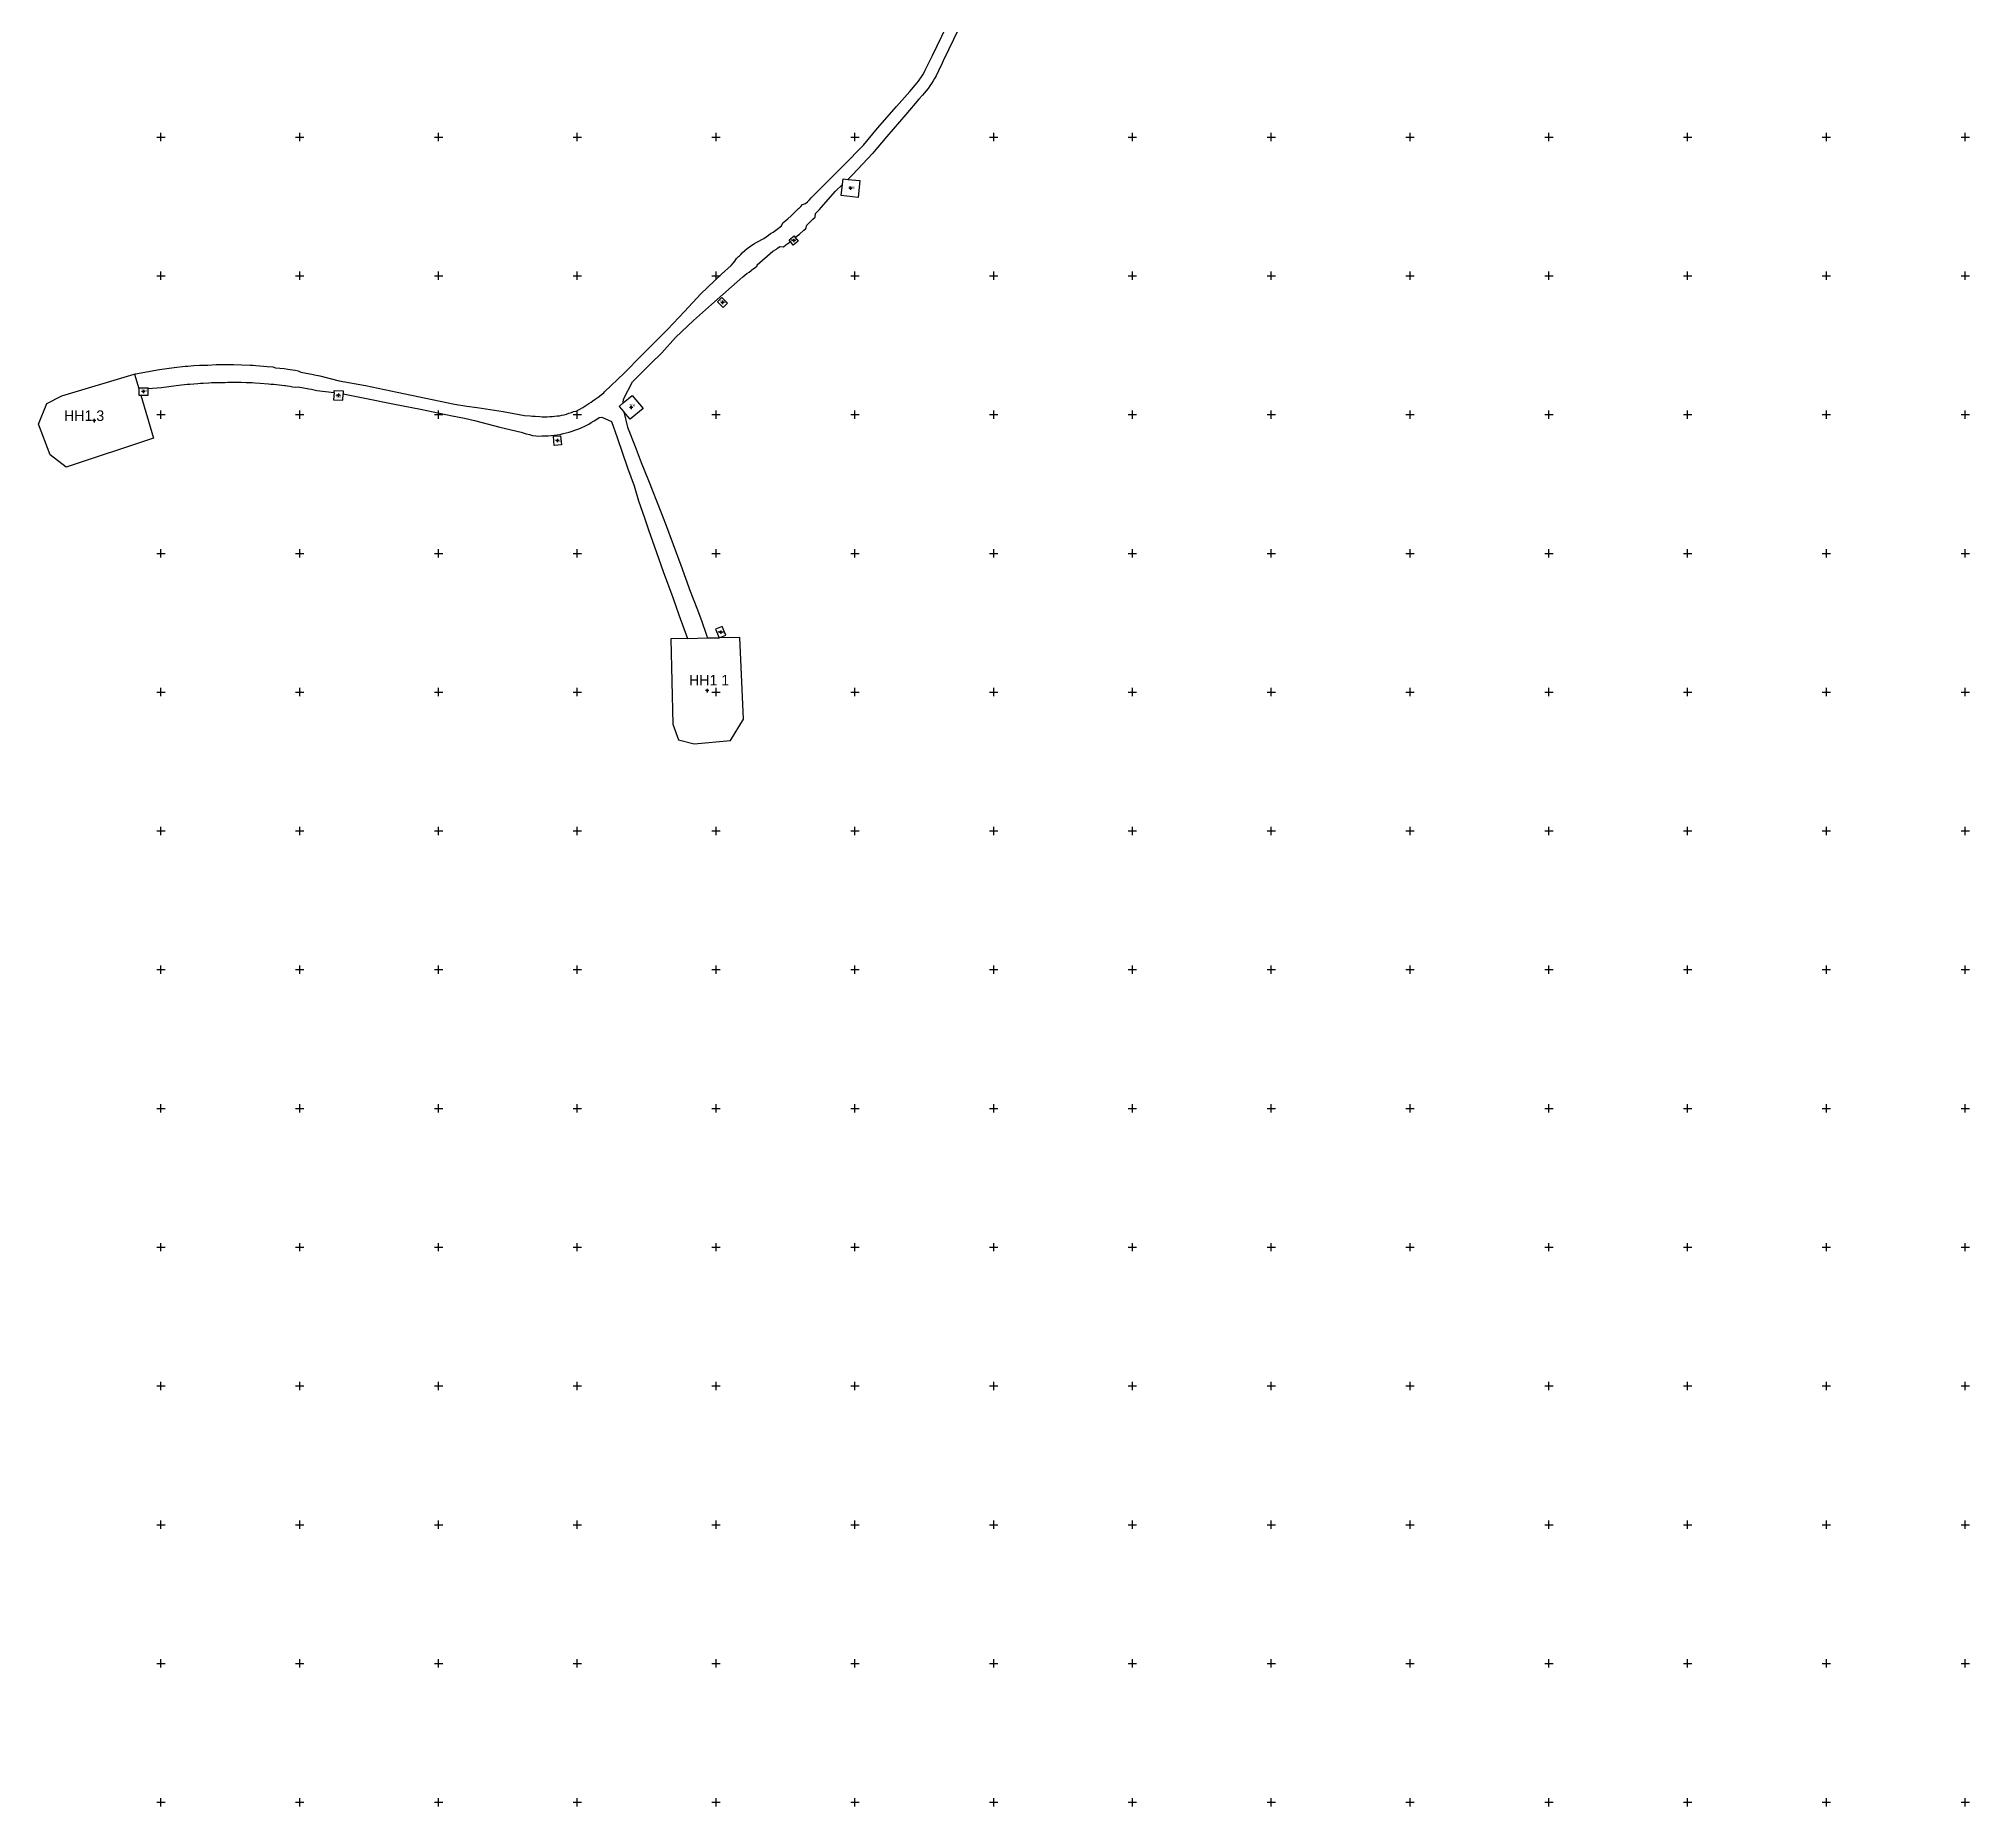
# Model space of a CAD drawing. Extents: x 542197 to 550482, y 1822129 to 1845893.
# Drawn here: x 547612 to 549003, y 1839997 to 1841271 of the extents above; entities that cross this region are included whole.
import ezdxf

# ---------------------------------------------------------------- set-up
doc = ezdxf.new("R2010")
doc.units = 0
for name, color, linetype in [('Level 11', 7, 'Continuous'), ('Level 28', 7, 'Continuous'), ('Level 30', 7, 'Continuous'), ('Level 63', 7, 'Continuous')]:
    doc.layers.add(name, color=color, linetype=linetype)

msp = doc.modelspace()

# ---------------------------------------------------------------- linework, layer by layer
at = {"layer": 'Level 11'}
for p, q in [((548196.2, 1841163.2), (548195.6, 1841163.2)), ((548196.9, 1841163.8), (548196.2, 1841163.2)), ((548196.2, 1841163.2), (548196.9, 1841162.6)), ((548196.9, 1841164.4), (548196.9, 1841163.8)), ((548197.5, 1841163.2), (548196.9, 1841163.8)), ((548196.9, 1841162.6), (548197.5, 1841163.2)), ((548196.9, 1841162.6), (548196.9, 1841161.9)), ((548198.1, 1841163.2), (548197.5, 1841163.2)), ((548155.2, 1841125.5), (548154.6, 1841125.5)), ((548155.9, 1841126.1), (548155.2, 1841125.5)), ((548155.2, 1841125.5), (548155.9, 1841124.8)), ((548155.9, 1841126.7), (548155.9, 1841126.1)), ((548156.5, 1841125.5), (548155.9, 1841126.1)), ((548155.9, 1841124.8), (548156.5, 1841125.5)), ((548155.9, 1841124.8), (548155.9, 1841124.2)), ((548157.1, 1841125.5), (548156.5, 1841125.5)), ((548103.9, 1841080.8), (548103.3, 1841080.8)), ((548104.6, 1841081.4), (548103.9, 1841080.8)), ((548103.9, 1841080.8), (548104.6, 1841080.2)), ((548104.6, 1841082.1), (548104.6, 1841081.4)), ((548105.2, 1841080.8), (548104.6, 1841081.4)), ((548104.6, 1841080.2), (548105.2, 1841080.8)), ((548104.6, 1841080.2), (548104.6, 1841079.6)), ((548105.8, 1841080.8), (548105.2, 1841080.8)), ((547686.7, 1841016.7), (547686.1, 1841016.7)), ((547687.4, 1841017.3), (547686.7, 1841016.7)), ((547686.7, 1841016.7), (547687.4, 1841016.1)), ((547687.4, 1841017.9), (547687.4, 1841017.3)), ((547688, 1841016.7), (547687.4, 1841017.3)), ((547687.4, 1841016.1), (547688, 1841016.7)), ((547687.4, 1841016.1), (547687.4, 1841015.4)), ((547688.6, 1841016.7), (547688, 1841016.7)), ((547827.3, 1841013.9), (547826.6, 1841013.9)), ((547827.9, 1841014.5), (547827.3, 1841013.9)), ((547827.3, 1841013.9), (547827.9, 1841013.3)), ((547827.9, 1841015.2), (547827.9, 1841014.5)), ((547828.5, 1841013.9), (547827.9, 1841014.5)), ((547827.9, 1841013.3), (547828.5, 1841013.9)), ((547827.9, 1841013.3), (547827.9, 1841012.6)), ((547829.1, 1841013.9), (547828.5, 1841013.9)), ((547651.2, 1840995.7), (547650.6, 1840995.7)), ((547651.9, 1840996.3), (547651.2, 1840995.7)), ((547651.2, 1840995.7), (547651.9, 1840995)), ((547651.9, 1840996.9), (547651.9, 1840996.3)), ((547652.5, 1840995.7), (547651.9, 1840996.3)), ((547651.9, 1840995), (547652.5, 1840995.7)), ((547651.9, 1840995), (547651.9, 1840994.4)), ((547653.1, 1840995.7), (547652.5, 1840995.7)), ((548038.1, 1841005.2), (548037.5, 1841005.2)), ((548038.8, 1841005.8), (548038.1, 1841005.2)), ((548038.1, 1841005.2), (548038.8, 1841004.5)), ((548038.8, 1841006.4), (548038.8, 1841005.8)), ((548039.4, 1841005.2), (548038.8, 1841005.8)), ((548038.8, 1841004.5), (548039.4, 1841005.2)), ((548038.8, 1841004.5), (548038.8, 1841003.9)), ((548040, 1841005.2), (548039.4, 1841005.2)), ((547985, 1840981.3), (547984.4, 1840981.3)), ((547985.7, 1840981.9), (547985, 1840981.3)), ((547985, 1840981.3), (547985.7, 1840980.6)), ((547985.7, 1840982.5), (547985.7, 1840981.9)), ((547986.3, 1840981.3), (547985.7, 1840981.9)), ((547985.7, 1840980.6), (547986.3, 1840981.3)), ((547985.7, 1840980.6), (547985.7, 1840980)), ((547986.9, 1840981.3), (547986.3, 1840981.3)), ((548102.6, 1840843.2), (548102, 1840843.2)), ((548103.3, 1840843.8), (548102.6, 1840843.2)), ((548102.6, 1840843.2), (548103.3, 1840842.6)), ((548103.3, 1840844.4), (548103.3, 1840843.8)), ((548103.9, 1840843.2), (548103.3, 1840843.8)), ((548103.3, 1840842.6), (548103.9, 1840843.2)), ((548103.3, 1840842.6), (548103.3, 1840841.9)), ((548104.5, 1840843.2), (548103.9, 1840843.2)), ((548092.9, 1840801.1), (548092.3, 1840801.1)), ((548093.6, 1840801.7), (548092.9, 1840801.1)), ((548092.9, 1840801.1), (548093.6, 1840800.4)), ((548093.6, 1840802.3), (548093.6, 1840801.7)), ((548094.2, 1840801.1), (548093.6, 1840801.7)), ((548093.6, 1840800.4), (548094.2, 1840801.1)), ((548093.6, 1840800.4), (548093.6, 1840799.8)), ((548094.8, 1840801.1), (548094.2, 1840801.1))]:
    msp.add_line(p, q, dxfattribs=at)
for centre in [(548196.9, 1841163.2), (548155.9, 1841125.5), (548104.6, 1841080.8), (547687.4, 1841016.7), (547827.9, 1841013.9), (547651.9, 1840995.7), (548038.8, 1841005.2), (547985.7, 1840981.3), (548103.3, 1840843.2), (548093.6, 1840801.1)]:
    msp.add_circle(centre, 0.15, dxfattribs=at)
at = {"layer": 'Level 30'}
for p, q in [((547681, 1841029.1), (547684, 1841018.8)), ((548079.5, 1840838.7), (548093.8, 1840839)), ((548093.8, 1840839), (548102.1, 1840839.1))]:
    msp.add_line(p, q, dxfattribs=at)
for points in [[(547681, 1841029.1), (547681.6, 1841029.3), (547699, 1841032.5), (547709.5, 1841033.9), (547717.5, 1841034.8), (547719.5, 1841035), (547723.6, 1841035.4), (547727.7, 1841035.7), (547729.7, 1841035.5), (547733.8, 1841035.7), (547739.9, 1841036), (547741.6, 1841036), (547742, 1841036), (547748.1, 1841036.1), (547750.1, 1841036.1), (547752.2, 1841036), (547758.3, 1841035.8), (547764.4, 1841035.6), (547766.4, 1841035.5), (547768.4, 1841035.3), (547771.2, 1841035.1), (547776.6, 1841034.7), (547780.6, 1841034.3), (547782.6, 1841033.8), (547788.7, 1841033.1), (547791.4, 1841032.7), (547794.7, 1841032.2), (547796.8, 1841031.9), (547798.8, 1841031.6), (547800.7, 1841030.6), (547804.7, 1841029.9), (547808.7, 1841029.1), (547810.6, 1841028.7), (547814.5, 1841027.9), (547828.5, 1841024.2), (547847.5, 1841021), (547870.1, 1841016.1), (547911.6, 1841007.6), (547920.5, 1841006), (547927.8, 1841005.2), (547946.5, 1841002.1), (547962, 1840999.3), (547966, 1840999), (547967.8, 1840998.9), (547969.6, 1840998.9), (547973.1, 1840998.7), (547974.8, 1840998.4), (547976.6, 1840998.4), (547978.4, 1840998.4), (547980.1, 1840998.5), (547981.9, 1840998.7), (547983.6, 1840998.9), (547985.4, 1840999.2), (547987.2, 1840999.1), (547988.9, 1840999.5), (547990.6, 1840999.9), (547992.3, 1841000.4), (547994, 1841001), (547995.7, 1841001.6), (547997.3, 1841002.3), (547999.2, 1841002.5), (548000.8, 1841003.3), (548002.3, 1841004.1), (548003.9, 1841005), (548005.4, 1841006), (548006.9, 1841007), (548008.4, 1841008), (548010, 1841008.9), (548011.3, 1841010), (548012.9, 1841011), (548014.4, 1841012.1), (548015.1, 1841012.6), (548015.9, 1841013.3), (548017.5, 1841014.5), (548019.1, 1841015.7), (548019.7, 1841016.3), (548033.7, 1841029.8), (548046.4, 1841042.9), (548065, 1841061.3), (548077.3, 1841074.2), (548088.9, 1841087), (548103.8, 1841101.2), (548110.9, 1841107.5), (548112.5, 1841109.3), (548113.6, 1841110.5), (548114.6, 1841112.5), (548116.2, 1841113.9), (548116.8, 1841114.4), (548117.8, 1841115.3), (548118.7, 1841116.6), (548120.8, 1841118.3), (548122.3, 1841119.8), (548124, 1841121), (548125.8, 1841122.1), (548127.6, 1841123.2), (548129.3, 1841124.2), (548134.5, 1841126.9), (548137.7, 1841129.2), (548139.3, 1841130.4), (548141, 1841131.4), (548143.9, 1841133.6), (548147.2, 1841136.1), (548148, 1841138.2), (548151.6, 1841141.1), (548154, 1841143.2), (548155.4, 1841144.5), (548156.7, 1841145.9), (548159.4, 1841148.4), (548159.6, 1841148.6), (548161, 1841149.9), (548162.3, 1841151.3), (548164.4, 1841152), (548165.8, 1841153.3), (548167.2, 1841154.7), (548168.6, 1841156.2), (548191.8, 1841179.6), (548206.1, 1841194.1), (548216.3, 1841206.3), (548230.1, 1841222), (548239.5, 1841232.9), (548243.5, 1841237.4), (548244.6, 1841238.8), (548245.8, 1841240.3), (548246.9, 1841241.8), (548247.9, 1841243.3), (548248.9, 1841244.9), (548249.9, 1841246.5), (548250.7, 1841248.1), (548255.9, 1841258.8), (548279.1, 1841307.2)], [(548286.1, 1841301.7), (548263.7, 1841255), (548262.9, 1841253.2), (548260.3, 1841247.8), (548258.5, 1841244.1), (548257.4, 1841242.2), (548256.4, 1841240.4), (548255.2, 1841238.5), (548254, 1841236.8), (548252.7, 1841235), (548250, 1841231.7), (548248.7, 1841230.2), (548246.1, 1841227.2), (548236.7, 1841216.3), (548222.9, 1841200.5), (548212.6, 1841188.2), (548198.6, 1841173), (548195, 1841169.5)], [(548157, 1841127.7), (548158.4, 1841128.8), (548160, 1841130.1), (548163.1, 1841132.8), (548164.7, 1841134.2), (548165.3, 1841136.6), (548168.3, 1841139.4), (548169.8, 1841140.9), (548171.3, 1841142.3), (548171.6, 1841144.8), (548173, 1841146.3), (548174.4, 1841147.8), (548175.8, 1841149.2), (548186.1, 1841161), (548191, 1841165.7)], [(548195, 1841169.5), (548203.6, 1841168.6), (548202.3, 1841156.4), (548190.1, 1841157.8), (548191, 1841165.7)], [(548191, 1841165.7), (548191.5, 1841169.9), (548195, 1841169.5)], [(548033.1, 1841008.4), (548033.4, 1841011), (548039.7, 1841023.7), (548052.8, 1841036.5), (548061, 1841044.6), (548070.7, 1841055.6), (548083.7, 1841067.9), (548096.6, 1841079.3), (548119.3, 1841099.2), (548120.7, 1841100.5), (548122.2, 1841101.7), (548123.9, 1841102.6), (548125.3, 1841103.8), (548125.8, 1841104.2), (548126.7, 1841105), (548127.8, 1841105.7), (548129.6, 1841107.2), (548129.7, 1841107.8), (548140.9, 1841117.7), (548143.4, 1841119.3), (548144.2, 1841119.9), (548146, 1841121.1), (548148.6, 1841121), (548150.2, 1841122.3), (548151.7, 1841123.4), (548153.5, 1841124.7)], [(548153.5, 1841124.7), (548152.6, 1841125.9), (548156.2, 1841128.8), (548157, 1841127.7)], [(548157, 1841127.7), (548159.2, 1841125), (548155.6, 1841122.1), (548153.5, 1841124.7)], [(548108.2, 1841080.3), (548105, 1841077.2), (548101, 1841081.3), (548104.1, 1841084.4), (548108.2, 1841080.3)], [(547685.4, 1841014.1), (547694.6, 1840983), (547631.8, 1840962.2), (547620.2, 1840971.1), (547611.9, 1840993.1), (547617.9, 1841008), (547628.6, 1841013.4), (547680.8, 1841029.1), (547681, 1841029.1)], [(547690.7, 1841018.9), (547700.5, 1841019.6), (547711, 1841021), (547713, 1841021.2), (547718.8, 1841021.8), (547720.8, 1841022), (547726.6, 1841022.5), (547728.6, 1841022.7), (547730.5, 1841022.7), (547734.4, 1841022.9), (547736.4, 1841023), (547741.9, 1841023.2), (547742.2, 1841023.2), (547746.2, 1841023.2), (547748.1, 1841023.3), (547750.1, 1841023.3), (547752, 1841023.4), (547757.9, 1841023.3), (547761.5, 1841023.2), (547765.7, 1841023), (547767.6, 1841022.9), (547771.5, 1841022.6), (547777.4, 1841022.1), (547779.3, 1841021.9), (547781.3, 1841022), (547783.3, 1841021.7), (547785.2, 1841021.5), (547789.1, 1841021), (547789.7, 1841020.9), (547791, 1841020.7), (547792.9, 1841020.4), (547794.9, 1841020.1), (547796.8, 1841019.8), (547798.8, 1841020), (547802.7, 1841019.3), (547806.5, 1841018.6), (547808.5, 1841018.2), (547812.4, 1841017.4), (547824.7, 1841016)], [(547684, 1841018.8), (547684, 1841019.3), (547690.7, 1841019.3), (547690.7, 1841018.9)], [(547684, 1841018.8), (547684, 1841014.1), (547685.4, 1841014.1)], [(547685.4, 1841014.1), (547690.7, 1841014.1), (547690.7, 1841018.9)], [(547824.7, 1841016), (547824.4, 1841010.6), (547831, 1841010.4), (547831.2, 1841014.9)], [(547824.7, 1841016), (547824.7, 1841017.4), (547831.3, 1841017.2), (547831.2, 1841014.9)], [(547831.2, 1841014.9), (547845.7, 1841012.1), (547868.3, 1841007.5), (547887, 1841003.9), (547909.9, 1840999.2), (547918.7, 1840997.4), (547925.9, 1840995.7), (547944.2, 1840990.9), (547959.6, 1840987.4), (547963.1, 1840986.2), (547963.5, 1840986.1), (547965.6, 1840985.6), (547966.2, 1840985.4), (547967.8, 1840985), (547970, 1840984.7), (547972.2, 1840984.5), (547974.4, 1840984.8), (547976.7, 1840984.7), (547978.9, 1840984.8), (547981.1, 1840984.9), (547983.3, 1840985.1), (547985.5, 1840985.4), (547987.7, 1840985.7), (547989.8, 1840986.3), (547992, 1840986.8), (547994.1, 1840987.3), (547995.5, 1840987.8), (547996.2, 1840988), (547998.3, 1840988.7), (548000.4, 1840989.4), (548002.4, 1840990.3), (548006.4, 1840992.2), (548008.4, 1840993.2), (548010, 1840994.2), (548012.2, 1840995.5), (548014, 1840996.7), (548015.8, 1840998), (548017.6, 1840998.2), (548024.7, 1840995), (548028.7, 1840983.5), (548036.2, 1840961.7), (548040.9, 1840948.6), (548044.1, 1840937.8), (548048.4, 1840925.6), (548051.4, 1840916.9), (548057.1, 1840900.6), (548061.8, 1840886.8), (548068.9, 1840868.1), (548073.2, 1840855.8), (548073.2, 1840855.8), (548079.5, 1840838.7)], [(548033.1, 1841008.4), (548030.2, 1841005.9), (548033.5, 1841002)], [(548033.1, 1841008.4), (548039.5, 1841013.8), (548047.4, 1841004.4), (548038, 1840996.6), (548033.5, 1841002)], [(548033.5, 1841002), (548036.1, 1840990.9), (548041.7, 1840976.9), (548046.1, 1840965.4), (548051.3, 1840952.5), (548060.1, 1840929.9), (548063.5, 1840921.3), (548074.5, 1840891.5), (548081.4, 1840872.7), (548086.1, 1840860.5), (548089.4, 1840851.5), (548093, 1840841), (548093.8, 1840839)], [(547988.6, 1840978.2), (547983.4, 1840977.7), (547982.8, 1840984.4), (547987.9, 1840984.8), (547988.6, 1840978.2)], [(548102.1, 1840839.1), (548106.9, 1840841), (548104.4, 1840847.3), (548099.6, 1840845.3), (548102.1, 1840839.1)], [(548079.5, 1840838.7), (548067.5, 1840838.5), (548068.8, 1840776.8), (548072.9, 1840765.5), (548084.3, 1840762.7), (548110.3, 1840765.1), (548119.7, 1840780.4), (548117.2, 1840839.4), (548102.1, 1840839.1)], [(548102.1, 1840839.1), (548102.1, 1840839.1), (548102.1, 1840839.1)]]:
    msp.add_lwpolyline(points, dxfattribs=at)
at = {"layer": 'Level 63'}
for p, q in [((547700, 1841197), (547700, 1841203)), ((547800, 1841197), (547800, 1841203)), ((547900, 1841197), (547900, 1841203)), ((548000, 1841197), (548000, 1841203)), ((548100, 1841197), (548100, 1841203)), ((548200, 1841197), (548200, 1841203)), ((548300, 1841197), (548300, 1841203)), ((548400, 1841197), (548400, 1841203)), ((548500, 1841197), (548500, 1841203)), ((548600, 1841197), (548600, 1841203)), ((548700, 1841197), (548700, 1841203)), ((548800, 1841197), (548800, 1841203)), ((548900, 1841197), (548900, 1841203)), ((549000, 1841197), (549000, 1841203)), ((547697, 1841200), (547703, 1841200)), ((547797, 1841200), (547803, 1841200)), ((547897, 1841200), (547903, 1841200)), ((547997, 1841200), (548003, 1841200)), ((548097, 1841200), (548103, 1841200)), ((548197, 1841200), (548203, 1841200)), ((548297, 1841200), (548303, 1841200)), ((548397, 1841200), (548403, 1841200)), ((548497, 1841200), (548503, 1841200)), ((548597, 1841200), (548603, 1841200)), ((548697, 1841200), (548703, 1841200)), ((548797, 1841200), (548803, 1841200)), ((548897, 1841200), (548903, 1841200)), ((548997, 1841200), (549003, 1841200)), ((547697, 1841100), (547703, 1841100)), ((547700, 1841097), (547700, 1841103)), ((547797, 1841100), (547803, 1841100)), ((547800, 1841097), (547800, 1841103)), ((547897, 1841100), (547903, 1841100)), ((547900, 1841097), (547900, 1841103)), ((547997, 1841100), (548003, 1841100)), ((548000, 1841097), (548000, 1841103)), ((548097, 1841100), (548103, 1841100)), ((548100, 1841097), (548100, 1841103)), ((548197, 1841100), (548203, 1841100)), ((548200, 1841097), (548200, 1841103)), ((548297, 1841100), (548303, 1841100)), ((548300, 1841097), (548300, 1841103)), ((548397, 1841100), (548403, 1841100)), ((548400, 1841097), (548400, 1841103)), ((548497, 1841100), (548503, 1841100)), ((548500, 1841097), (548500, 1841103)), ((548597, 1841100), (548603, 1841100)), ((548600, 1841097), (548600, 1841103)), ((548697, 1841100), (548703, 1841100)), ((548700, 1841097), (548700, 1841103)), ((548797, 1841100), (548803, 1841100)), ((548800, 1841097), (548800, 1841103)), ((548897, 1841100), (548903, 1841100)), ((548900, 1841097), (548900, 1841103)), ((548997, 1841100), (549003, 1841100)), ((549000, 1841097), (549000, 1841103)), ((547697, 1841000), (547703, 1841000)), ((547700, 1840997), (547700, 1841003)), ((547797, 1841000), (547803, 1841000)), ((547800, 1840997), (547800, 1841003)), ((547897, 1841000), (547903, 1841000)), ((547900, 1840997), (547900, 1841003)), ((547997, 1841000), (548003, 1841000)), ((548000, 1840997), (548000, 1841003)), ((548097, 1841000), (548103, 1841000)), ((548100, 1840997), (548100, 1841003)), ((548197, 1841000), (548203, 1841000)), ((548200, 1840997), (548200, 1841003)), ((548297, 1841000), (548303, 1841000)), ((548300, 1840997), (548300, 1841003)), ((548397, 1841000), (548403, 1841000)), ((548400, 1840997), (548400, 1841003)), ((548497, 1841000), (548503, 1841000)), ((548500, 1840997), (548500, 1841003)), ((548597, 1841000), (548603, 1841000)), ((548600, 1840997), (548600, 1841003)), ((548697, 1841000), (548703, 1841000)), ((548700, 1840997), (548700, 1841003)), ((548797, 1841000), (548803, 1841000)), ((548800, 1840997), (548800, 1841003)), ((548897, 1841000), (548903, 1841000)), ((548900, 1840997), (548900, 1841003)), ((548997, 1841000), (549003, 1841000)), ((549000, 1840997), (549000, 1841003)), ((547697, 1840900), (547703, 1840900)), ((547700, 1840897), (547700, 1840903)), ((547797, 1840900), (547803, 1840900)), ((547800, 1840897), (547800, 1840903)), ((547897, 1840900), (547903, 1840900)), ((547900, 1840897), (547900, 1840903)), ((547997, 1840900), (548003, 1840900)), ((548000, 1840897), (548000, 1840903)), ((548097, 1840900), (548103, 1840900)), ((548100, 1840897), (548100, 1840903)), ((548197, 1840900), (548203, 1840900)), ((548200, 1840897), (548200, 1840903)), ((548297, 1840900), (548303, 1840900)), ((548300, 1840897), (548300, 1840903)), ((548397, 1840900), (548403, 1840900)), ((548400, 1840897), (548400, 1840903)), ((548497, 1840900), (548503, 1840900)), ((548500, 1840897), (548500, 1840903)), ((548597, 1840900), (548603, 1840900)), ((548600, 1840897), (548600, 1840903)), ((548697, 1840900), (548703, 1840900)), ((548700, 1840897), (548700, 1840903)), ((548797, 1840900), (548803, 1840900)), ((548800, 1840897), (548800, 1840903)), ((548897, 1840900), (548903, 1840900)), ((548900, 1840897), (548900, 1840903)), ((548997, 1840900), (549003, 1840900)), ((549000, 1840897), (549000, 1840903)), ((547697, 1840800), (547703, 1840800)), ((547700, 1840797), (547700, 1840803)), ((547797, 1840800), (547803, 1840800)), ((547800, 1840797), (547800, 1840803)), ((547897, 1840800), (547903, 1840800)), ((547900, 1840797), (547900, 1840803)), ((547997, 1840800), (548003, 1840800)), ((548000, 1840797), (548000, 1840803)), ((548097, 1840800), (548103, 1840800)), ((548100, 1840797), (548100, 1840803)), ((548197, 1840800), (548203, 1840800)), ((548200, 1840797), (548200, 1840803)), ((548297, 1840800), (548303, 1840800)), ((548300, 1840797), (548300, 1840803)), ((548397, 1840800), (548403, 1840800)), ((548400, 1840797), (548400, 1840803)), ((548497, 1840800), (548503, 1840800)), ((548500, 1840797), (548500, 1840803)), ((548597, 1840800), (548603, 1840800)), ((548600, 1840797), (548600, 1840803)), ((548697, 1840800), (548703, 1840800)), ((548700, 1840797), (548700, 1840803)), ((548797, 1840800), (548803, 1840800)), ((548800, 1840797), (548800, 1840803)), ((548897, 1840800), (548903, 1840800)), ((548900, 1840797), (548900, 1840803)), ((548997, 1840800), (549003, 1840800)), ((549000, 1840797), (549000, 1840803)), ((547700, 1840697), (547700, 1840703)), ((547800, 1840697), (547800, 1840703)), ((547900, 1840697), (547900, 1840703)), ((548000, 1840697), (548000, 1840703)), ((548100, 1840697), (548100, 1840703)), ((548200, 1840697), (548200, 1840703)), ((548300, 1840697), (548300, 1840703)), ((548400, 1840697), (548400, 1840703)), ((548500, 1840697), (548500, 1840703)), ((548600, 1840697), (548600, 1840703)), ((548700, 1840697), (548700, 1840703)), ((548800, 1840697), (548800, 1840703)), ((548900, 1840697), (548900, 1840703)), ((549000, 1840697), (549000, 1840703)), ((547697, 1840700), (547703, 1840700)), ((547797, 1840700), (547803, 1840700)), ((547897, 1840700), (547903, 1840700)), ((547997, 1840700), (548003, 1840700)), ((548097, 1840700), (548103, 1840700)), ((548197, 1840700), (548203, 1840700)), ((548297, 1840700), (548303, 1840700)), ((548397, 1840700), (548403, 1840700)), ((548497, 1840700), (548503, 1840700)), ((548597, 1840700), (548603, 1840700)), ((548697, 1840700), (548703, 1840700)), ((548797, 1840700), (548803, 1840700)), ((548897, 1840700), (548903, 1840700)), ((548997, 1840700), (549003, 1840700)), ((547697, 1840600), (547703, 1840600)), ((547700, 1840597), (547700, 1840603)), ((547797, 1840600), (547803, 1840600)), ((547800, 1840597), (547800, 1840603)), ((547897, 1840600), (547903, 1840600)), ((547900, 1840597), (547900, 1840603)), ((547997, 1840600), (548003, 1840600)), ((548000, 1840597), (548000, 1840603)), ((548097, 1840600), (548103, 1840600)), ((548100, 1840597), (548100, 1840603)), ((548197, 1840600), (548203, 1840600)), ((548200, 1840597), (548200, 1840603)), ((548297, 1840600), (548303, 1840600)), ((548300, 1840597), (548300, 1840603)), ((548397, 1840600), (548403, 1840600)), ((548400, 1840597), (548400, 1840603)), ((548497, 1840600), (548503, 1840600)), ((548500, 1840597), (548500, 1840603)), ((548597, 1840600), (548603, 1840600)), ((548600, 1840597), (548600, 1840603)), ((548697, 1840600), (548703, 1840600)), ((548700, 1840597), (548700, 1840603)), ((548797, 1840600), (548803, 1840600)), ((548800, 1840597), (548800, 1840603)), ((548897, 1840600), (548903, 1840600)), ((548900, 1840597), (548900, 1840603)), ((548997, 1840600), (549003, 1840600)), ((549000, 1840597), (549000, 1840603)), ((547697, 1840500), (547703, 1840500)), ((547700, 1840497), (547700, 1840503)), ((547797, 1840500), (547803, 1840500)), ((547800, 1840497), (547800, 1840503)), ((547897, 1840500), (547903, 1840500)), ((547900, 1840497), (547900, 1840503)), ((547997, 1840500), (548003, 1840500)), ((548000, 1840497), (548000, 1840503)), ((548097, 1840500), (548103, 1840500)), ((548100, 1840497), (548100, 1840503)), ((548197, 1840500), (548203, 1840500)), ((548200, 1840497), (548200, 1840503)), ((548297, 1840500), (548303, 1840500)), ((548300, 1840497), (548300, 1840503)), ((548397, 1840500), (548403, 1840500)), ((548400, 1840497), (548400, 1840503)), ((548497, 1840500), (548503, 1840500)), ((548500, 1840497), (548500, 1840503)), ((548597, 1840500), (548603, 1840500)), ((548600, 1840497), (548600, 1840503)), ((548697, 1840500), (548703, 1840500)), ((548700, 1840497), (548700, 1840503)), ((548797, 1840500), (548803, 1840500)), ((548800, 1840497), (548800, 1840503)), ((548897, 1840500), (548903, 1840500)), ((548900, 1840497), (548900, 1840503)), ((548997, 1840500), (549003, 1840500)), ((549000, 1840497), (549000, 1840503)), ((547697, 1840400), (547703, 1840400)), ((547700, 1840397), (547700, 1840403)), ((547797, 1840400), (547803, 1840400)), ((547800, 1840397), (547800, 1840403)), ((547897, 1840400), (547903, 1840400)), ((547900, 1840397), (547900, 1840403)), ((547997, 1840400), (548003, 1840400)), ((548000, 1840397), (548000, 1840403)), ((548097, 1840400), (548103, 1840400)), ((548100, 1840397), (548100, 1840403)), ((548197, 1840400), (548203, 1840400)), ((548200, 1840397), (548200, 1840403)), ((548297, 1840400), (548303, 1840400)), ((548300, 1840397), (548300, 1840403)), ((548397, 1840400), (548403, 1840400)), ((548400, 1840397), (548400, 1840403)), ((548497, 1840400), (548503, 1840400)), ((548500, 1840397), (548500, 1840403)), ((548597, 1840400), (548603, 1840400)), ((548600, 1840397), (548600, 1840403)), ((548697, 1840400), (548703, 1840400)), ((548700, 1840397), (548700, 1840403)), ((548797, 1840400), (548803, 1840400)), ((548800, 1840397), (548800, 1840403)), ((548897, 1840400), (548903, 1840400)), ((548900, 1840397), (548900, 1840403)), ((548997, 1840400), (549003, 1840400)), ((549000, 1840397), (549000, 1840403)), ((547697, 1840300), (547703, 1840300)), ((547700, 1840297), (547700, 1840303)), ((547797, 1840300), (547803, 1840300)), ((547800, 1840297), (547800, 1840303)), ((547897, 1840300), (547903, 1840300)), ((547900, 1840297), (547900, 1840303)), ((547997, 1840300), (548003, 1840300)), ((548000, 1840297), (548000, 1840303)), ((548097, 1840300), (548103, 1840300)), ((548100, 1840297), (548100, 1840303)), ((548197, 1840300), (548203, 1840300)), ((548200, 1840297), (548200, 1840303)), ((548297, 1840300), (548303, 1840300)), ((548300, 1840297), (548300, 1840303)), ((548397, 1840300), (548403, 1840300)), ((548400, 1840297), (548400, 1840303)), ((548497, 1840300), (548503, 1840300)), ((548500, 1840297), (548500, 1840303)), ((548597, 1840300), (548603, 1840300)), ((548600, 1840297), (548600, 1840303)), ((548697, 1840300), (548703, 1840300)), ((548700, 1840297), (548700, 1840303)), ((548797, 1840300), (548803, 1840300)), ((548800, 1840297), (548800, 1840303)), ((548897, 1840300), (548903, 1840300)), ((548900, 1840297), (548900, 1840303)), ((548997, 1840300), (549003, 1840300)), ((549000, 1840297), (549000, 1840303)), ((547700, 1840197), (547700, 1840203)), ((547800, 1840197), (547800, 1840203)), ((547900, 1840197), (547900, 1840203)), ((548000, 1840197), (548000, 1840203)), ((548100, 1840197), (548100, 1840203)), ((548200, 1840197), (548200, 1840203)), ((548300, 1840197), (548300, 1840203)), ((548400, 1840197), (548400, 1840203)), ((548500, 1840197), (548500, 1840203)), ((548600, 1840197), (548600, 1840203)), ((548700, 1840197), (548700, 1840203)), ((548800, 1840197), (548800, 1840203)), ((548900, 1840197), (548900, 1840203)), ((549000, 1840197), (549000, 1840203)), ((547697, 1840200), (547703, 1840200)), ((547797, 1840200), (547803, 1840200)), ((547897, 1840200), (547903, 1840200)), ((547997, 1840200), (548003, 1840200)), ((548097, 1840200), (548103, 1840200)), ((548197, 1840200), (548203, 1840200)), ((548297, 1840200), (548303, 1840200)), ((548397, 1840200), (548403, 1840200)), ((548497, 1840200), (548503, 1840200)), ((548597, 1840200), (548603, 1840200)), ((548697, 1840200), (548703, 1840200)), ((548797, 1840200), (548803, 1840200)), ((548897, 1840200), (548903, 1840200)), ((548997, 1840200), (549003, 1840200)), ((547697, 1840100), (547703, 1840100)), ((547700, 1840097), (547700, 1840103)), ((547797, 1840100), (547803, 1840100)), ((547800, 1840097), (547800, 1840103)), ((547897, 1840100), (547903, 1840100)), ((547900, 1840097), (547900, 1840103)), ((547997, 1840100), (548003, 1840100)), ((548000, 1840097), (548000, 1840103)), ((548097, 1840100), (548103, 1840100)), ((548100, 1840097), (548100, 1840103)), ((548197, 1840100), (548203, 1840100)), ((548200, 1840097), (548200, 1840103)), ((548297, 1840100), (548303, 1840100)), ((548300, 1840097), (548300, 1840103)), ((548397, 1840100), (548403, 1840100)), ((548400, 1840097), (548400, 1840103)), ((548497, 1840100), (548503, 1840100)), ((548500, 1840097), (548500, 1840103)), ((548597, 1840100), (548603, 1840100)), ((548600, 1840097), (548600, 1840103)), ((548697, 1840100), (548703, 1840100)), ((548700, 1840097), (548700, 1840103)), ((548797, 1840100), (548803, 1840100)), ((548800, 1840097), (548800, 1840103)), ((548897, 1840100), (548903, 1840100)), ((548900, 1840097), (548900, 1840103)), ((548997, 1840100), (549003, 1840100)), ((549000, 1840097), (549000, 1840103)), ((547697, 1840000), (547703, 1840000)), ((547700, 1839997), (547700, 1840003)), ((547797, 1840000), (547803, 1840000)), ((547800, 1839997), (547800, 1840003)), ((547897, 1840000), (547903, 1840000)), ((547900, 1839997), (547900, 1840003)), ((547997, 1840000), (548003, 1840000)), ((548000, 1839997), (548000, 1840003)), ((548097, 1840000), (548103, 1840000)), ((548100, 1839997), (548100, 1840003)), ((548197, 1840000), (548203, 1840000)), ((548200, 1839997), (548200, 1840003)), ((548297, 1840000), (548303, 1840000)), ((548300, 1839997), (548300, 1840003)), ((548397, 1840000), (548403, 1840000)), ((548400, 1839997), (548400, 1840003)), ((548497, 1840000), (548503, 1840000)), ((548500, 1839997), (548500, 1840003)), ((548597, 1840000), (548603, 1840000)), ((548600, 1839997), (548600, 1840003)), ((548697, 1840000), (548703, 1840000)), ((548700, 1839997), (548700, 1840003)), ((548797, 1840000), (548803, 1840000)), ((548800, 1839997), (548800, 1840003)), ((548897, 1840000), (548903, 1840000)), ((548900, 1839997), (548900, 1840003)), ((548997, 1840000), (549003, 1840000)), ((549000, 1839997), (549000, 1840003))]:
    msp.add_line(p, q, dxfattribs=at)

# ---------------------------------------------------------------- texts
at = {"layer": 'Level 28'}
for s, height, p in [('TD8', 1.67, (548195.5, 1841162.7)), ('TD7', 1.67, (548153.7, 1841124.8)), ('TD6', 1.67, (548102.7, 1841080.4)), ('TD1', 1.67, (547685.9, 1841016.2)), ('TD2', 1.67, (547825.6, 1841012.4)), ('HH1 3', 7.63, (547630.2, 1840995.4)), ('TD5', 1.67, (548037.4, 1841005.6)), ('TD3', 1.67, (547984.2, 1840980.3)), ('TD4', 1.67, (548101.1, 1840842.3)), ('HH1 1', 7.63, (548080.5, 1840804.8))]:
    msp.add_text(s, height=height, dxfattribs=at).set_placement(p)

doc.saveas('drawing.dxf')
